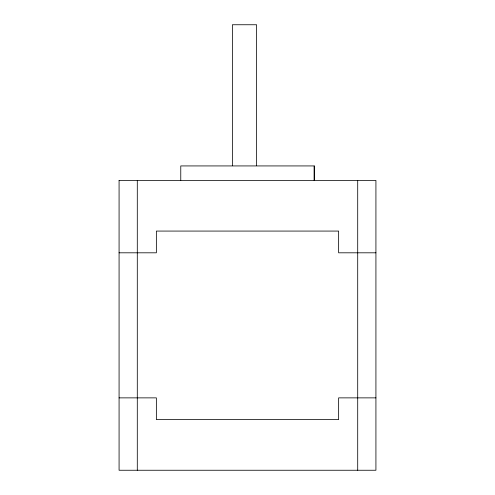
<?xml version="1.0" encoding="UTF-8"?>
<svg xmlns="http://www.w3.org/2000/svg" width="495" height="495" viewBox="0 0 495 495"><rect width="100%" height="100%" fill="white"/><g stroke="black" fill="none" stroke-linecap="round" stroke-linejoin="round"><path stroke-width="0.74" d="M137.294 470.25L137.294 180.421M180.768 180.421L180.768 165.93L314.232 165.93L314.232 180.421L314.232 165.93M256.608 165.701L256.608 24.75L232.378 24.75L232.378 165.714M357.706 470.25L357.706 180.421M119.078 252.809L156.364 252.809L156.364 231.072L338.636 231.072L338.636 252.809L375.922 252.809M119.078 397.869L156.364 397.869L156.364 419.605L338.636 419.605L338.636 397.869L375.922 397.869M119.078 180.421L119.078 470.25L375.922 470.25L375.922 180.421L119.078 180.421"/></g></svg>
